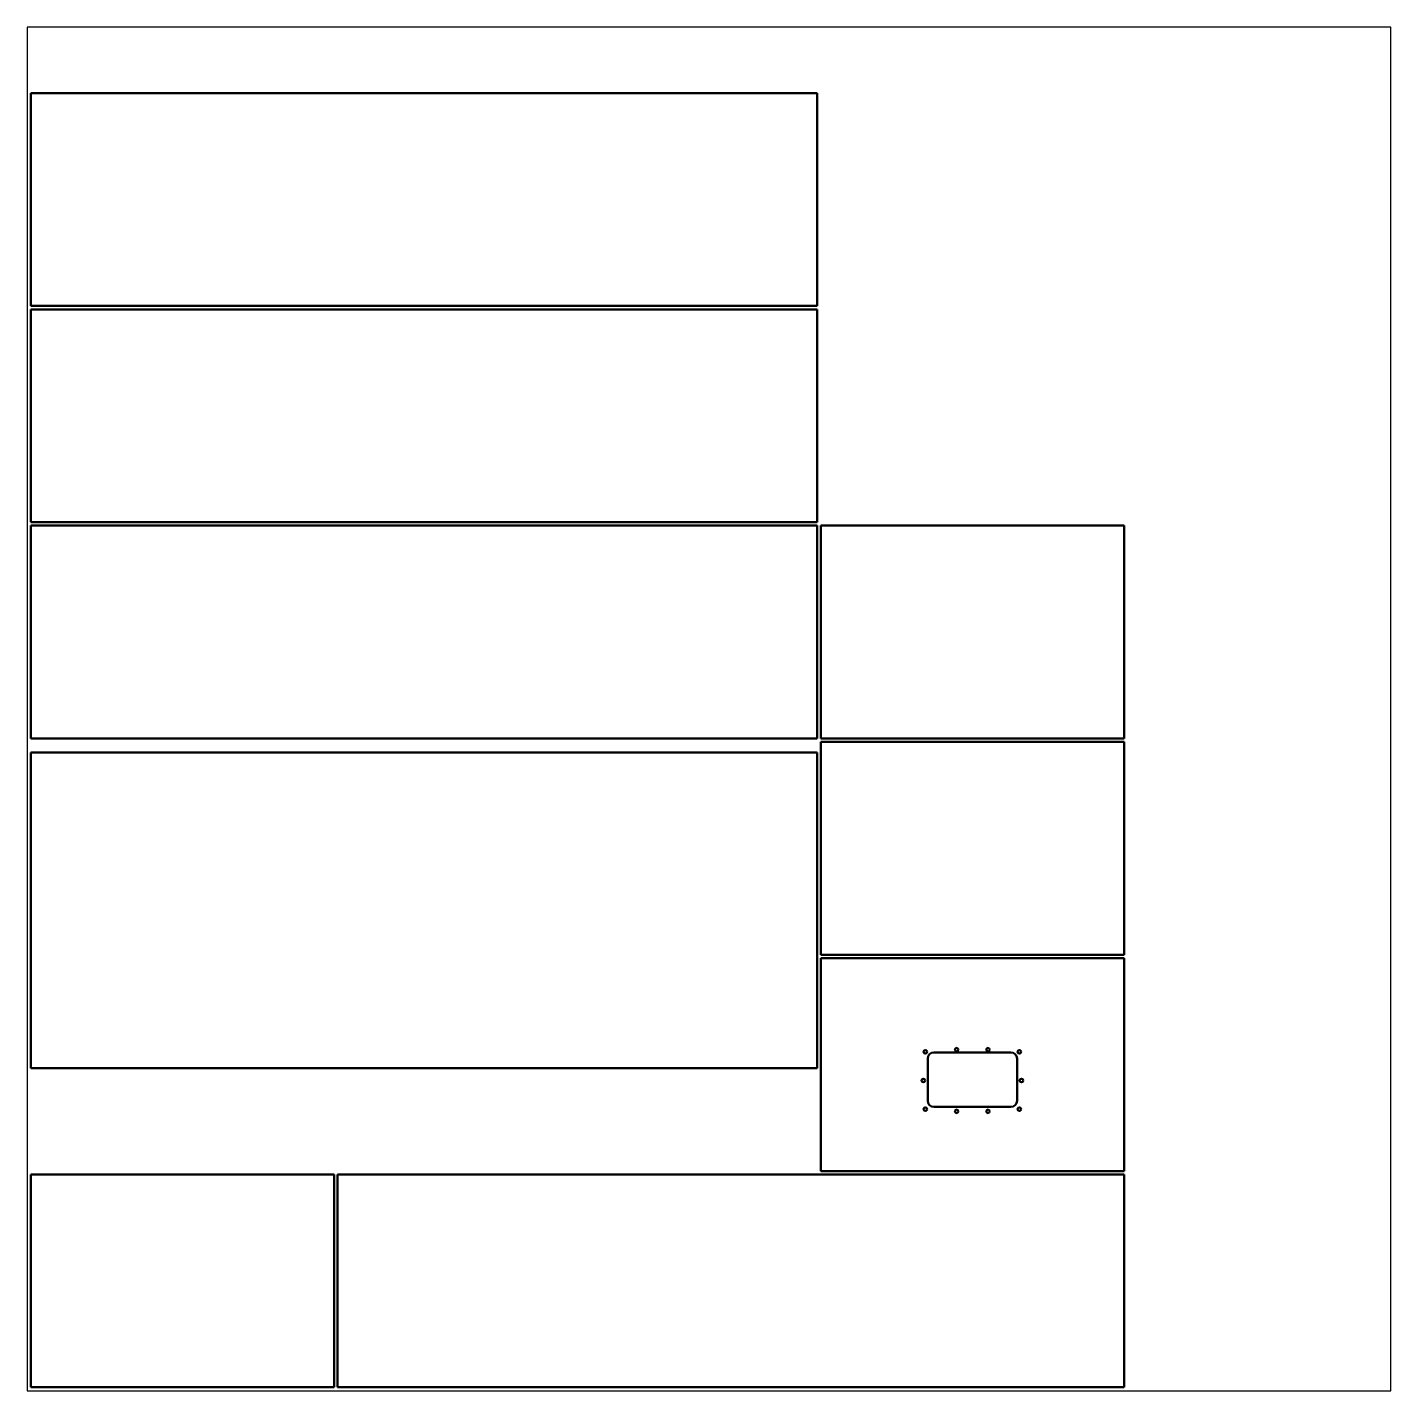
# Model space of a CAD drawing. Extents: x 0 to 2000, y 0 to 2000.
import ezdxf

# ---------------------------------------------------------------- set-up
doc = ezdxf.new("R2010")
doc.units = 0
for name, color, linetype, lineweight in [('Cut Out', 3, 'Continuous', 50), ('Hole', 7, 'Continuous', 50), ('Outline', 7, 'Continuous', 50)]:
    doc.layers.add(name, color=color, linetype=linetype, lineweight=lineweight)

msp = doc.modelspace()

# ---------------------------------------------------------------- linework, layer by layer
msp.add_lwpolyline([(0, 0), (2000, 0), (2000, 2000), (0, 2000)], close=True)
at = {"layer": 'Cut Out'}
for p, q in [((1320.8, 425.3), (1320.8, 487.3)), ((1329.8, 496.3), (1442.8, 496.3)), ((1451.8, 487.3), (1451.8, 425.3)), ((1442.8, 416.3), (1329.8, 416.3))]:
    msp.add_line(p, q, dxfattribs=at)
for centre, start, end in [((1329.8, 487.3), 90, 180), ((1442.8, 487.3), 0, 90), ((1329.8, 425.3), 180, 270), ((1442.8, 425.3), 270, 0)]:
    msp.add_arc(centre, 9, start, end, dxfattribs=at)
at = {"layer": 'Hole'}
for centre in [(1363.3, 500.2), (1409.3, 500.2), (1317.3, 497.1), (1455.3, 497.1), (1314.3, 455.1), (1458.3, 455.1), (1317.3, 413.1), (1363.3, 409.9), (1409.3, 409.9), (1455.3, 413.1)]:
    msp.add_circle(centre, 2.6, dxfattribs=at)
at = {"layer": 'Outline'}
for p, q in [((5, 1591.2), (5, 1903.5)), ((5, 1903.5), (1158.8, 1903.5)), ((1158.8, 1903.5), (1158.8, 1591.2)), ((1158.8, 1591.2), (5, 1591.2)), ((5, 1586.2), (1158.8, 1586.2)), ((5, 1274), (5, 1586.2)), ((1158.8, 1586.2), (1158.8, 1274)), ((1158.8, 1274), (5, 1274)), ((5, 1269), (1158.8, 1269)), ((5, 956.8), (5, 1269)), ((1158.8, 1269), (1158.8, 956.8)), ((1163.8, 1269), (1608.8, 1269)), ((1163.8, 956.8), (1163.8, 1269)), ((1608.8, 1269), (1608.8, 956.8)), ((1158.8, 956.8), (5, 956.8)), ((1608.8, 956.8), (1163.8, 956.8)), ((1163.8, 951.8), (1608.8, 951.8)), ((1163.8, 639.5), (1163.8, 951.8)), ((1608.8, 951.8), (1608.8, 639.5)), ((5, 936), (1158.8, 936)), ((5, 473), (5, 936)), ((1158.8, 936), (1158.8, 473)), ((1608.8, 639.5), (1163.8, 639.5)), ((1163.8, 322.2), (1163.8, 634.5)), ((1163.8, 634.5), (1608.8, 634.5)), ((1608.8, 634.5), (1608.8, 322.2)), ((1158.8, 473), (5, 473)), ((1608.8, 322.2), (1163.8, 322.2)), ((5, 5), (5, 317.2)), ((5, 317.2), (450, 317.2)), ((450, 317.2), (450, 5)), ((455, 317.2), (1608.8, 317.2)), ((455, 5), (455, 317.2)), ((1608.8, 317.2), (1608.8, 5)), ((450, 5), (5, 5)), ((1608.8, 5), (455, 5))]:
    msp.add_line(p, q, dxfattribs=at)

doc.saveas('drawing.dxf')
